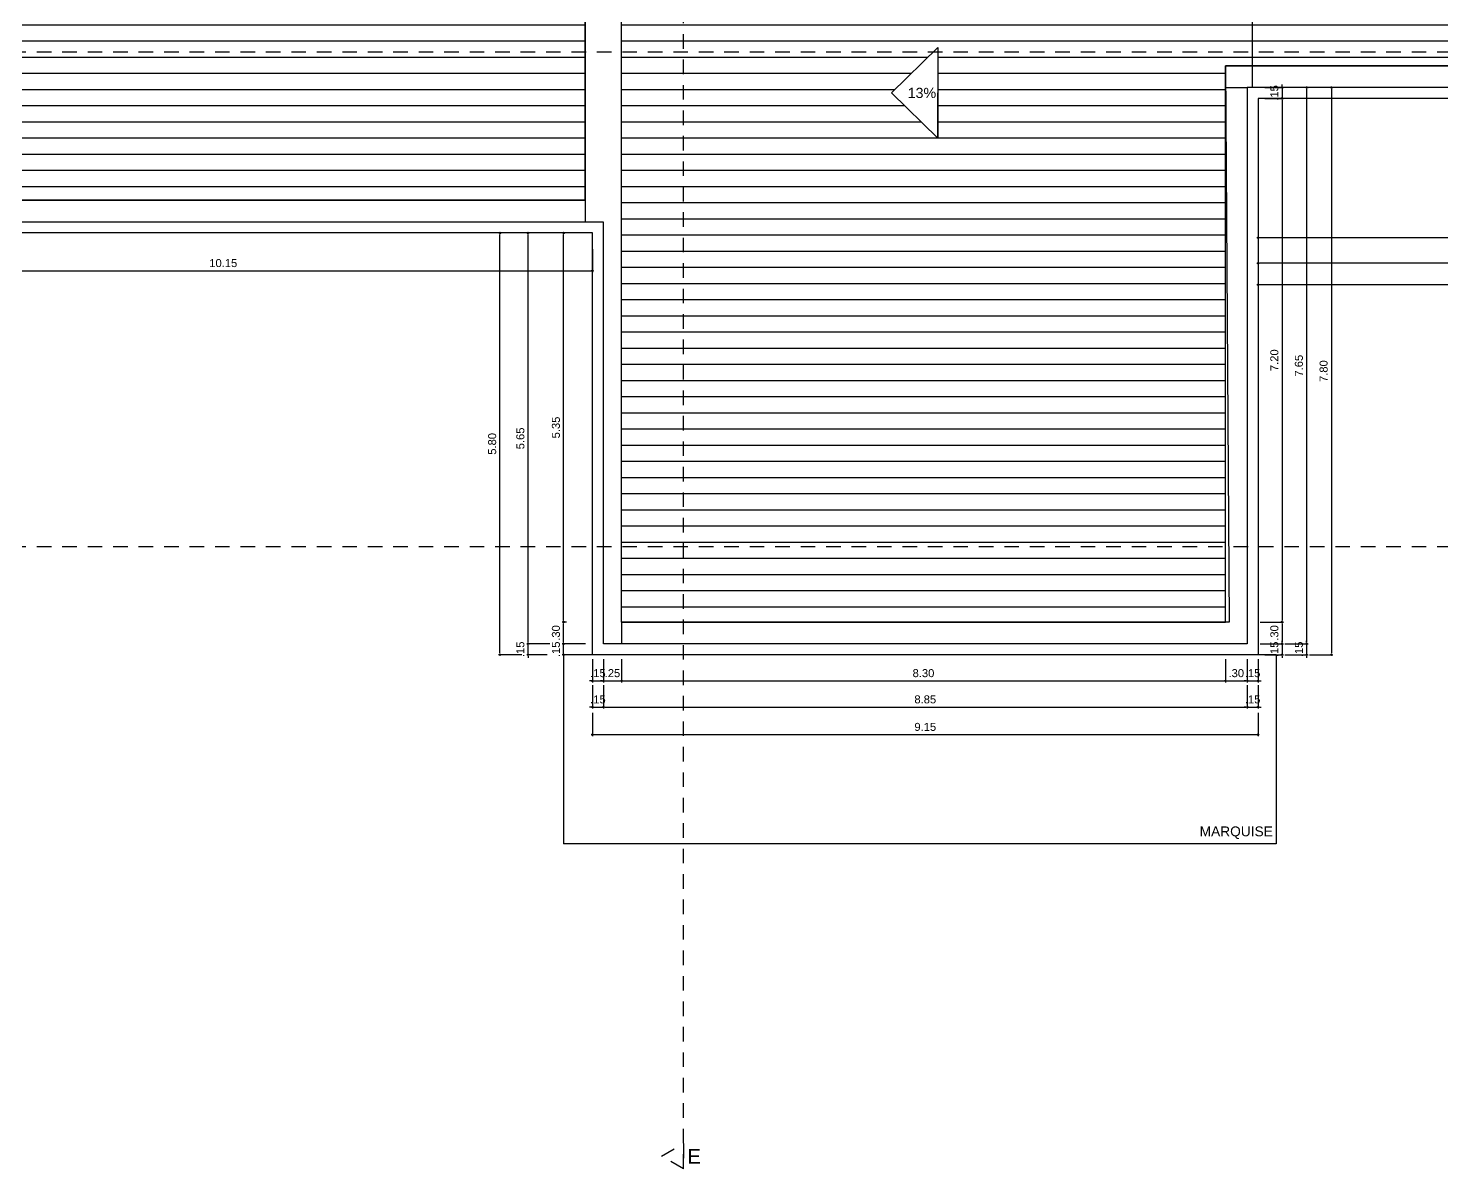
# Model space of a CAD drawing. Header units: millimetres. Extents: x 2125 to 3408, y 1171 to 1686.
# Drawn here: x 2546.85 to 2566.28, y 1437.1 to 1452.78 of the extents above; entities that cross this region are included whole.
import ezdxf

# ---------------------------------------------------------------- set-up
doc = ezdxf.new("R2010")
doc.units = ezdxf.units.MM
doc.linetypes.add('CONTORNO_QUADRO_T', pattern=[0.35, 0.2, -0.15])
for name, color, linetype in [('CALHA', 2, 'Continuous'), ('cobertura', 1, 'Continuous'), ('cotas', 7, 'Continuous'), ('linha de corte', 1, 'Continuous'), ('PAREDES', 4, 'Continuous'), ('RUFO', 3, 'Continuous'), ('TEXTO03', 2, 'Continuous')]:
    doc.layers.add(name, color=color, linetype=linetype)
doc.styles.add('ROMANS', font='arial.ttf')
doc.styles.add('TEXTO1', font='swissko.ttf', dxfattribs={"width": 0.6, "height": 0.1})
doc.dimstyles.new('ESCALA75', dxfattribs={"dimtxt": 0.11, "dimasz": 0.02, "dimexe": 0.02, "dimexo": 0.04, "dimgap": 0.05, "dimtad": 1, "dimzin": 4, "dimdsep": 46, "dimtxsty": 'ROMANS', "dimblk1": 'PPC', "dimblk2": 'PPC', "dimsah": 1, "dimcen": 0.02, "dimclrd": 7, "dimclre": 7, "dimclrt": 3, "dimazin": 1, "dimtfac": 1, "dimtix": 1, "dimtmove": 0, "dimatfit": 3, "dimldrblk": 'PPC', "dimfxl": 0, "dimtolj": 1, "dimtzin": 12, "dimarcsym": 0})
pattern_1 = [(0, (175.86288, 614.94809), (7e-17, 0.22225), [])]

# ---------------------------------------------------------------- blocks, each defined once
blk = doc.blocks.new('PPC')
at = {"color": 2}
blk.add_circle((0, 0), 0.5, dxfattribs=at)
blk = doc.blocks.new('*D610')
at = {"layer": 'cotas', "color": 7, "lineweight": -2, "transparency": 16777216}
for p, q in [((2563.76, 1450.203), (2563.76, 1449.883)), ((2572.71, 1450.203), (2572.71, 1449.883)), ((2572.69, 1449.903), (2563.78, 1449.903))]:
    blk.add_line(p, q, dxfattribs=at)
at = {"layer": 'DEFPOINTS', "color": 0, "transparency": 16777216}
for p in [(2563.76, 1451.819), (2572.71, 1450.553), (2563.76, 1449.903)]:
    blk.add_point(p, dxfattribs=at)
at = {"layer": 'cotas', "color": 7, "lineweight": -2, "transparency": 16777216, "xscale": 0.02, "yscale": 0.02, "zscale": 0.02, "rotation": 180}
blk.add_blockref('PPC', (2563.76, 1449.903), dxfattribs=at)
at = {"layer": 'cotas', "color": 7, "lineweight": -2, "transparency": 16777216, "xscale": 0.02, "yscale": 0.02, "zscale": 0.02}
blk.add_blockref('PPC', (2572.71, 1449.903), dxfattribs=at)
at = {"layer": 'cotas', "color": 3, "transparency": 16777216, "insert": (2568.235, 1450.009), "char_height": 0.11, "attachment_point": 5, "style": 'ROMANS'}
blk.add_mtext('\\A1;8.95', dxfattribs=at)
blk = doc.blocks.new('*D613')
at = {"layer": 'cotas', "color": 7, "lineweight": -2, "transparency": 16777216}
for p, q in [((2563.76, 1449.557), (2563.76, 1449.237)), ((2575.56, 1449.557), (2575.56, 1449.237)), ((2575.54, 1449.257), (2563.78, 1449.257))]:
    blk.add_line(p, q, dxfattribs=at)
at = {"layer": 'DEFPOINTS', "color": 0, "transparency": 16777216}
for p in [(2563.76, 1450.369), (2575.56, 1450.369), (2563.76, 1449.257)]:
    blk.add_point(p, dxfattribs=at)
at = {"layer": 'cotas', "color": 7, "lineweight": -2, "transparency": 16777216, "xscale": 0.02, "yscale": 0.02, "zscale": 0.02, "rotation": 180}
blk.add_blockref('PPC', (2563.76, 1449.257), dxfattribs=at)
at = {"layer": 'cotas', "color": 7, "lineweight": -2, "transparency": 16777216, "xscale": 0.02, "yscale": 0.02, "zscale": 0.02}
blk.add_blockref('PPC', (2575.56, 1449.257), dxfattribs=at)
at = {"layer": 'cotas', "color": 3, "transparency": 16777216, "insert": (2569.66, 1449.364), "char_height": 0.11, "attachment_point": 5, "style": 'ROMANS'}
blk.add_mtext('\\A1;11.80', dxfattribs=at)
blk = doc.blocks.new('*D526')
at = {"layer": 'cotas', "color": 7, "lineweight": -2, "transparency": 16777216}
for p, q in [((2563.76, 1449.853), (2563.76, 1449.533)), ((2572.86, 1449.853), (2572.86, 1449.533)), ((2572.84, 1449.553), (2563.78, 1449.553))]:
    blk.add_line(p, q, dxfattribs=at)
at = {"layer": 'DEFPOINTS', "color": 0, "transparency": 16777216}
for p in [(2563.76, 1450.52), (2572.86, 1450.52), (2563.76, 1449.553)]:
    blk.add_point(p, dxfattribs=at)
at = {"layer": 'cotas', "color": 7, "lineweight": -2, "transparency": 16777216, "xscale": 0.02, "yscale": 0.02, "zscale": 0.02, "rotation": 180}
blk.add_blockref('PPC', (2563.76, 1449.553), dxfattribs=at)
at = {"layer": 'cotas', "color": 7, "lineweight": -2, "transparency": 16777216, "xscale": 0.02, "yscale": 0.02, "zscale": 0.02}
blk.add_blockref('PPC', (2572.86, 1449.553), dxfattribs=at)
at = {"layer": 'cotas', "color": 3, "transparency": 16777216, "insert": (2568.31, 1449.66), "char_height": 0.11, "attachment_point": 5, "style": 'ROMANS'}
blk.add_mtext('\\A1;9.10', dxfattribs=at)
blk = doc.blocks.new('*D527')
at = {"layer": 'cotas', "color": 7, "lineweight": -2, "transparency": 16777216}
for p, q in [((2564.09, 1451.989), (2564.09, 1452.009)), ((2563.851, 1451.969), (2564.11, 1451.969)), ((2563.851, 1451.819), (2564.11, 1451.819)), ((2564.09, 1451.969), (2564.09, 1451.819)), ((2564.09, 1451.799), (2564.09, 1451.779))]:
    blk.add_line(p, q, dxfattribs=at)
at = {"layer": 'DEFPOINTS', "color": 0, "transparency": 16777216}
for p in [(2563.811, 1451.969), (2563.811, 1451.819), (2564.09, 1451.819)]:
    blk.add_point(p, dxfattribs=at)
at = {"layer": 'cotas', "color": 7, "lineweight": -2, "transparency": 16777216, "xscale": 0.02, "yscale": 0.02, "zscale": 0.02}
for p, rotation in [((2564.09, 1451.969), 270), ((2564.09, 1451.819), 90)]:
    blk.add_blockref('PPC', p, dxfattribs=dict(at, rotation=rotation))
at = {"layer": 'cotas', "color": 3, "transparency": 16777216, "insert": (2563.984, 1451.894), "char_height": 0.11, "attachment_point": 5, "rotation": 90, "style": 'ROMANS'}
blk.add_mtext('\\A1;.15', dxfattribs=at)
blk = doc.blocks.new('*D528')
at = {"layer": 'cotas', "color": 7, "lineweight": -2, "transparency": 16777216}
for p, q in [((2563.851, 1451.819), (2564.11, 1451.819)), ((2564.09, 1451.799), (2564.09, 1444.639)), ((2563.79, 1444.619), (2564.11, 1444.619))]:
    blk.add_line(p, q, dxfattribs=at)
at = {"layer": 'DEFPOINTS', "color": 0, "transparency": 16777216}
for p in [(2563.811, 1451.819), (2563.361, 1444.619), (2564.09, 1444.619)]:
    blk.add_point(p, dxfattribs=at)
at = {"layer": 'cotas', "color": 7, "lineweight": -2, "transparency": 16777216, "xscale": 0.02, "yscale": 0.02, "zscale": 0.02}
for p, rotation in [((2564.09, 1451.819), 90), ((2564.09, 1444.619), 270)]:
    blk.add_blockref('PPC', p, dxfattribs=dict(at, rotation=rotation))
at = {"layer": 'cotas', "color": 3, "transparency": 16777216, "insert": (2563.984, 1448.219), "char_height": 0.11, "attachment_point": 5, "rotation": 90, "style": 'ROMANS'}
blk.add_mtext('\\A1;7.20', dxfattribs=at)
blk = doc.blocks.new('*D529')
at = {"layer": 'cotas', "color": 7, "lineweight": -2, "transparency": 16777216}
for p, q in [((2563.79, 1444.619), (2564.11, 1444.619)), ((2564.09, 1444.599), (2564.09, 1444.339)), ((2563.79, 1444.319), (2564.11, 1444.319))]:
    blk.add_line(p, q, dxfattribs=at)
at = {"layer": 'DEFPOINTS', "color": 0, "transparency": 16777216}
for p in [(2563.361, 1444.619), (2563.661, 1444.319), (2564.09, 1444.319)]:
    blk.add_point(p, dxfattribs=at)
at = {"layer": 'cotas', "color": 7, "lineweight": -2, "transparency": 16777216, "xscale": 0.02, "yscale": 0.02, "zscale": 0.02}
for p, rotation in [((2564.09, 1444.619), 90), ((2564.09, 1444.319), 270)]:
    blk.add_blockref('PPC', p, dxfattribs=dict(at, rotation=rotation))
at = {"layer": 'cotas', "color": 3, "transparency": 16777216, "insert": (2563.984, 1444.469), "char_height": 0.11, "attachment_point": 5, "rotation": 90, "style": 'ROMANS'}
blk.add_mtext('\\A1;.30', dxfattribs=at)
blk = doc.blocks.new('*D530')
at = {"layer": 'DEFPOINTS', "color": 0, "ltscale": 0.0001, "transparency": 16777216}
for p in [(2563.661, 1444.319), (2563.811, 1444.169), (2564.09, 1444.169)]:
    blk.add_point(p, dxfattribs=at)
at = {"layer": 'TEXTO03', "color": 7, "lineweight": -2, "ltscale": 0.0001, "transparency": 16777216}
for p, q in [((2563.79, 1444.319), (2564.11, 1444.319)), ((2564.09, 1444.339), (2564.09, 1444.359)), ((2564.09, 1444.319), (2564.09, 1444.169)), ((2563.851, 1444.169), (2564.11, 1444.169)), ((2564.09, 1444.149), (2564.09, 1444.129))]:
    blk.add_line(p, q, dxfattribs=at)
at = {"layer": 'TEXTO03', "color": 7, "lineweight": -2, "ltscale": 0.0001, "transparency": 16777216, "xscale": 0.02, "yscale": 0.02, "zscale": 0.02}
for p, rotation in [((2564.09, 1444.319), 270), ((2564.09, 1444.169), 90)]:
    blk.add_blockref('PPC', p, dxfattribs=dict(at, rotation=rotation))
at = {"layer": 'TEXTO03', "color": 3, "ltscale": 0.0001, "transparency": 16777216, "insert": (2563.984, 1444.244), "char_height": 0.11, "attachment_point": 5, "rotation": 90, "style": 'ROMANS'}
blk.add_mtext('\\A1;.15', dxfattribs=at)
blk = doc.blocks.new('*D531')
at = {"layer": 'cotas', "color": 7, "lineweight": -2, "transparency": 16777216}
for p, q in [((2564.424, 1451.969), (2564.447, 1451.969)), ((2564.427, 1451.949), (2564.427, 1444.339)), ((2564.127, 1444.319), (2564.447, 1444.319))]:
    blk.add_line(p, q, dxfattribs=at)
at = {"layer": 'DEFPOINTS', "color": 0, "transparency": 16777216}
for p in [(2564.384, 1451.969), (2563.709, 1444.319), (2564.427, 1444.319)]:
    blk.add_point(p, dxfattribs=at)
at = {"layer": 'cotas', "color": 7, "lineweight": -2, "transparency": 16777216, "xscale": 0.02, "yscale": 0.02, "zscale": 0.02}
for p, rotation in [((2564.427, 1451.969), 90), ((2564.427, 1444.319), 270)]:
    blk.add_blockref('PPC', p, dxfattribs=dict(at, rotation=rotation))
at = {"layer": 'cotas', "color": 3, "transparency": 16777216, "insert": (2564.321, 1448.144), "char_height": 0.11, "attachment_point": 5, "rotation": 90, "style": 'ROMANS'}
blk.add_mtext('\\A1;7.65', dxfattribs=at)
blk = doc.blocks.new('*D532')
at = {"layer": 'cotas', "color": 7, "lineweight": -2, "transparency": 16777216}
for p, q in [((2564.127, 1444.319), (2564.447, 1444.319)), ((2564.427, 1444.339), (2564.427, 1444.359)), ((2564.427, 1444.319), (2564.427, 1444.169)), ((2564.127, 1444.169), (2564.447, 1444.169)), ((2564.427, 1444.149), (2564.427, 1444.129))]:
    blk.add_line(p, q, dxfattribs=at)
at = {"layer": 'DEFPOINTS', "color": 0, "transparency": 16777216}
for p in [(2563.709, 1444.319), (2563.859, 1444.169), (2564.427, 1444.169)]:
    blk.add_point(p, dxfattribs=at)
at = {"layer": 'cotas', "color": 7, "lineweight": -2, "transparency": 16777216, "xscale": 0.02, "yscale": 0.02, "zscale": 0.02}
for p, rotation in [((2564.427, 1444.319), 270), ((2564.427, 1444.169), 90)]:
    blk.add_blockref('PPC', p, dxfattribs=dict(at, rotation=rotation))
at = {"layer": 'cotas', "color": 3, "transparency": 16777216, "insert": (2564.321, 1444.244), "char_height": 0.11, "attachment_point": 5, "rotation": 90, "style": 'ROMANS'}
blk.add_mtext('\\A1;.15', dxfattribs=at)
blk = doc.blocks.new('*D533')
at = {"layer": 'cotas', "color": 7, "lineweight": -2, "transparency": 16777216}
for p, q in [((2564.767, 1451.969), (2564.787, 1451.969)), ((2564.767, 1451.949), (2564.767, 1444.189)), ((2564.467, 1444.169), (2564.787, 1444.169))]:
    blk.add_line(p, q, dxfattribs=at)
at = {"layer": 'DEFPOINTS', "color": 0, "transparency": 16777216}
for p in [(2564.747, 1451.969), (2563.912, 1444.169), (2564.767, 1444.169)]:
    blk.add_point(p, dxfattribs=at)
at = {"layer": 'cotas', "color": 7, "lineweight": -2, "transparency": 16777216, "xscale": 0.02, "yscale": 0.02, "zscale": 0.02}
for p, rotation in [((2564.767, 1451.969), 90), ((2564.767, 1444.169), 270)]:
    blk.add_blockref('PPC', p, dxfattribs=dict(at, rotation=rotation))
at = {"layer": 'cotas', "color": 3, "transparency": 16777216, "insert": (2564.661, 1448.069), "char_height": 0.11, "attachment_point": 5, "rotation": 90, "style": 'ROMANS'}
blk.add_mtext('\\A1;7.80', dxfattribs=at)
blk = doc.blocks.new('*D614')
at = {"layer": 'cotas', "color": 7, "lineweight": -2, "transparency": 16777216}
for p, q in [((2554.61, 1444.11), (2554.61, 1443.79)), ((2554.76, 1444.11), (2554.76, 1443.79)), ((2554.59, 1443.81), (2554.57, 1443.81)), ((2554.61, 1443.81), (2554.76, 1443.81)), ((2554.78, 1443.81), (2554.8, 1443.81))]:
    blk.add_line(p, q, dxfattribs=at)
at = {"layer": 'DEFPOINTS', "color": 0, "transparency": 16777216}
for p in [(2554.76, 1444.319), (2554.61, 1444.169), (2554.76, 1443.81)]:
    blk.add_point(p, dxfattribs=at)
at = {"layer": 'cotas', "color": 7, "lineweight": -2, "transparency": 16777216, "xscale": 0.02, "yscale": 0.02, "zscale": 0.02}
blk.add_blockref('PPC', (2554.61, 1443.81), dxfattribs=at)
at = {"layer": 'cotas', "color": 7, "lineweight": -2, "transparency": 16777216, "xscale": 0.02, "yscale": 0.02, "zscale": 0.02, "rotation": 180}
blk.add_blockref('PPC', (2554.76, 1443.81), dxfattribs=at)
at = {"layer": 'cotas', "color": 3, "transparency": 16777216, "insert": (2554.685, 1443.916), "char_height": 0.11, "attachment_point": 5, "style": 'ROMANS'}
blk.add_mtext('\\A1;.15', dxfattribs=at)
blk = doc.blocks.new('*D615')
at = {"layer": 'cotas', "color": 7, "lineweight": -2, "transparency": 16777216}
for p, q in [((2554.76, 1444.11), (2554.76, 1443.79)), ((2555.01, 1444.11), (2555.01, 1443.79)), ((2554.74, 1443.81), (2554.72, 1443.81)), ((2554.76, 1443.81), (2555.01, 1443.81)), ((2555.03, 1443.81), (2555.05, 1443.81))]:
    blk.add_line(p, q, dxfattribs=at)
at = {"layer": 'DEFPOINTS', "color": 0, "transparency": 16777216}
for p in [(2554.76, 1444.319), (2555.01, 1444.319), (2555.01, 1443.81)]:
    blk.add_point(p, dxfattribs=at)
at = {"layer": 'cotas', "color": 7, "lineweight": -2, "transparency": 16777216, "xscale": 0.02, "yscale": 0.02, "zscale": 0.02}
blk.add_blockref('PPC', (2554.76, 1443.81), dxfattribs=at)
at = {"layer": 'cotas', "color": 7, "lineweight": -2, "transparency": 16777216, "xscale": 0.02, "yscale": 0.02, "zscale": 0.02, "rotation": 180}
blk.add_blockref('PPC', (2555.01, 1443.81), dxfattribs=at)
at = {"layer": 'cotas', "color": 3, "transparency": 16777216, "insert": (2554.885, 1443.916), "char_height": 0.11, "attachment_point": 5, "style": 'ROMANS'}
blk.add_mtext('\\A1;.25', dxfattribs=at)
blk = doc.blocks.new('*D616')
at = {"layer": 'cotas', "color": 7, "lineweight": -2, "transparency": 16777216}
for p, q in [((2555.01, 1444.11), (2555.01, 1443.79)), ((2563.31, 1444.11), (2563.31, 1443.79)), ((2555.03, 1443.81), (2563.29, 1443.81))]:
    blk.add_line(p, q, dxfattribs=at)
at = {"layer": 'DEFPOINTS', "color": 0, "transparency": 16777216}
for p in [(2563.31, 1444.619), (2555.01, 1444.319), (2563.31, 1443.81)]:
    blk.add_point(p, dxfattribs=at)
at = {"layer": 'cotas', "color": 7, "lineweight": -2, "transparency": 16777216, "xscale": 0.02, "yscale": 0.02, "zscale": 0.02, "rotation": 180}
blk.add_blockref('PPC', (2555.01, 1443.81), dxfattribs=at)
at = {"layer": 'cotas', "color": 7, "lineweight": -2, "transparency": 16777216, "xscale": 0.02, "yscale": 0.02, "zscale": 0.02}
blk.add_blockref('PPC', (2563.31, 1443.81), dxfattribs=at)
at = {"layer": 'cotas', "color": 3, "transparency": 16777216, "insert": (2559.16, 1443.916), "char_height": 0.11, "attachment_point": 5, "style": 'ROMANS'}
blk.add_mtext('\\A1;8.30', dxfattribs=at)
blk = doc.blocks.new('*D617')
at = {"layer": 'cotas', "color": 7, "lineweight": -2, "transparency": 16777216}
for p, q in [((2563.31, 1444.11), (2563.31, 1443.79)), ((2563.61, 1444.11), (2563.61, 1443.79)), ((2563.33, 1443.81), (2563.59, 1443.81))]:
    blk.add_line(p, q, dxfattribs=at)
at = {"layer": 'DEFPOINTS', "color": 0, "transparency": 16777216}
for p in [(2563.31, 1444.619), (2563.61, 1444.319), (2563.61, 1443.81)]:
    blk.add_point(p, dxfattribs=at)
at = {"layer": 'cotas', "color": 7, "lineweight": -2, "transparency": 16777216, "xscale": 0.02, "yscale": 0.02, "zscale": 0.02, "rotation": 180}
blk.add_blockref('PPC', (2563.31, 1443.81), dxfattribs=at)
at = {"layer": 'cotas', "color": 7, "lineweight": -2, "transparency": 16777216, "xscale": 0.02, "yscale": 0.02, "zscale": 0.02}
blk.add_blockref('PPC', (2563.61, 1443.81), dxfattribs=at)
at = {"layer": 'cotas', "color": 3, "transparency": 16777216, "insert": (2563.46, 1443.916), "char_height": 0.11, "attachment_point": 5, "style": 'ROMANS'}
blk.add_mtext('\\A1;.30', dxfattribs=at)
blk = doc.blocks.new('*D618')
at = {"layer": 'cotas', "color": 7, "lineweight": -2, "transparency": 16777216}
for p, q in [((2563.61, 1444.11), (2563.61, 1443.79)), ((2563.76, 1444.11), (2563.76, 1443.79)), ((2563.59, 1443.81), (2563.57, 1443.81)), ((2563.61, 1443.81), (2563.76, 1443.81)), ((2563.78, 1443.81), (2563.8, 1443.81))]:
    blk.add_line(p, q, dxfattribs=at)
at = {"layer": 'DEFPOINTS', "color": 0, "transparency": 16777216}
for p in [(2563.61, 1444.319), (2563.76, 1444.169), (2563.76, 1443.81)]:
    blk.add_point(p, dxfattribs=at)
at = {"layer": 'cotas', "color": 7, "lineweight": -2, "transparency": 16777216, "xscale": 0.02, "yscale": 0.02, "zscale": 0.02}
blk.add_blockref('PPC', (2563.61, 1443.81), dxfattribs=at)
at = {"layer": 'cotas', "color": 7, "lineweight": -2, "transparency": 16777216, "xscale": 0.02, "yscale": 0.02, "zscale": 0.02, "rotation": 180}
blk.add_blockref('PPC', (2563.76, 1443.81), dxfattribs=at)
at = {"layer": 'cotas', "color": 3, "transparency": 16777216, "insert": (2563.685, 1443.916), "char_height": 0.11, "attachment_point": 5, "style": 'ROMANS'}
blk.add_mtext('\\A1;.15', dxfattribs=at)
blk = doc.blocks.new('*D534')
at = {"layer": 'cotas', "color": 7, "lineweight": -2, "transparency": 16777216}
for p, q in [((2554.61, 1443.749), (2554.61, 1443.429)), ((2554.76, 1443.749), (2554.76, 1443.429)), ((2554.59, 1443.449), (2554.57, 1443.449)), ((2554.61, 1443.449), (2554.76, 1443.449)), ((2554.78, 1443.449), (2554.8, 1443.449))]:
    blk.add_line(p, q, dxfattribs=at)
at = {"layer": 'DEFPOINTS', "color": 0, "transparency": 16777216}
for p in [(2554.76, 1444.274), (2554.61, 1444.124), (2554.76, 1443.449)]:
    blk.add_point(p, dxfattribs=at)
at = {"layer": 'cotas', "color": 7, "lineweight": -2, "transparency": 16777216, "xscale": 0.02, "yscale": 0.02, "zscale": 0.02}
blk.add_blockref('PPC', (2554.61, 1443.449), dxfattribs=at)
at = {"layer": 'cotas', "color": 7, "lineweight": -2, "transparency": 16777216, "xscale": 0.02, "yscale": 0.02, "zscale": 0.02, "rotation": 180}
blk.add_blockref('PPC', (2554.76, 1443.449), dxfattribs=at)
at = {"layer": 'cotas', "color": 3, "transparency": 16777216, "insert": (2554.685, 1443.555), "char_height": 0.11, "attachment_point": 5, "style": 'ROMANS'}
blk.add_mtext('\\A1;.15', dxfattribs=at)
blk = doc.blocks.new('*D535')
at = {"layer": 'cotas', "color": 7, "lineweight": -2, "transparency": 16777216}
for p, q in [((2554.76, 1443.749), (2554.76, 1443.429)), ((2563.61, 1443.749), (2563.61, 1443.429)), ((2554.78, 1443.449), (2563.59, 1443.449))]:
    blk.add_line(p, q, dxfattribs=at)
at = {"layer": 'DEFPOINTS', "color": 0, "transparency": 16777216}
for p in [(2554.76, 1444.274), (2563.61, 1444.274), (2563.61, 1443.449)]:
    blk.add_point(p, dxfattribs=at)
at = {"layer": 'cotas', "color": 7, "lineweight": -2, "transparency": 16777216, "xscale": 0.02, "yscale": 0.02, "zscale": 0.02, "rotation": 180}
blk.add_blockref('PPC', (2554.76, 1443.449), dxfattribs=at)
at = {"layer": 'cotas', "color": 7, "lineweight": -2, "transparency": 16777216, "xscale": 0.02, "yscale": 0.02, "zscale": 0.02}
blk.add_blockref('PPC', (2563.61, 1443.449), dxfattribs=at)
at = {"layer": 'cotas', "color": 3, "transparency": 16777216, "insert": (2559.185, 1443.555), "char_height": 0.11, "attachment_point": 5, "style": 'ROMANS'}
blk.add_mtext('\\A1;8.85', dxfattribs=at)
blk = doc.blocks.new('*D536')
at = {"layer": 'cotas', "color": 7, "lineweight": -2, "transparency": 16777216}
for p, q in [((2563.61, 1443.749), (2563.61, 1443.429)), ((2563.76, 1443.749), (2563.76, 1443.429)), ((2563.59, 1443.449), (2563.57, 1443.449)), ((2563.61, 1443.449), (2563.76, 1443.449)), ((2563.78, 1443.449), (2563.8, 1443.449))]:
    blk.add_line(p, q, dxfattribs=at)
at = {"layer": 'DEFPOINTS', "color": 0, "transparency": 16777216}
for p in [(2563.61, 1444.274), (2563.76, 1444.124), (2563.76, 1443.449)]:
    blk.add_point(p, dxfattribs=at)
at = {"layer": 'cotas', "color": 7, "lineweight": -2, "transparency": 16777216, "xscale": 0.02, "yscale": 0.02, "zscale": 0.02}
blk.add_blockref('PPC', (2563.61, 1443.449), dxfattribs=at)
at = {"layer": 'cotas', "color": 7, "lineweight": -2, "transparency": 16777216, "xscale": 0.02, "yscale": 0.02, "zscale": 0.02, "rotation": 180}
blk.add_blockref('PPC', (2563.76, 1443.449), dxfattribs=at)
at = {"layer": 'cotas', "color": 3, "transparency": 16777216, "insert": (2563.685, 1443.555), "char_height": 0.11, "attachment_point": 5, "style": 'ROMANS'}
blk.add_mtext('\\A1;.15', dxfattribs=at)
blk = doc.blocks.new('*D537')
at = {"layer": 'cotas', "color": 7, "lineweight": -2, "transparency": 16777216}
for p, q in [((2554.61, 1443.371), (2554.61, 1443.051)), ((2563.76, 1443.371), (2563.76, 1443.051)), ((2554.63, 1443.071), (2563.74, 1443.071))]:
    blk.add_line(p, q, dxfattribs=at)
at = {"layer": 'DEFPOINTS', "color": 0, "transparency": 16777216}
for p in [(2554.61, 1444.078), (2563.76, 1444.078), (2563.76, 1443.071)]:
    blk.add_point(p, dxfattribs=at)
at = {"layer": 'cotas', "color": 7, "lineweight": -2, "transparency": 16777216, "xscale": 0.02, "yscale": 0.02, "zscale": 0.02, "rotation": 180}
blk.add_blockref('PPC', (2554.61, 1443.071), dxfattribs=at)
at = {"layer": 'cotas', "color": 7, "lineweight": -2, "transparency": 16777216, "xscale": 0.02, "yscale": 0.02, "zscale": 0.02}
blk.add_blockref('PPC', (2563.76, 1443.071), dxfattribs=at)
at = {"layer": 'cotas', "color": 3, "transparency": 16777216, "insert": (2559.185, 1443.177), "char_height": 0.11, "attachment_point": 5, "style": 'ROMANS'}
blk.add_mtext('\\A1;9.15', dxfattribs=at)
blk = doc.blocks.new('*D538')
at = {"layer": 'cotas', "color": 7, "lineweight": -2, "transparency": 16777216}
for p, q in [((2554.514, 1444.319), (2554.194, 1444.319)), ((2554.214, 1444.339), (2554.214, 1444.359)), ((2554.214, 1444.169), (2554.214, 1444.319)), ((2554.477, 1444.169), (2554.194, 1444.169)), ((2554.214, 1444.149), (2554.214, 1444.129))]:
    blk.add_line(p, q, dxfattribs=at)
at = {"layer": 'DEFPOINTS', "color": 0, "transparency": 16777216}
for p in [(2554.214, 1444.319), (2554.667, 1444.319), (2554.517, 1444.169)]:
    blk.add_point(p, dxfattribs=at)
at = {"layer": 'cotas', "color": 7, "lineweight": -2, "transparency": 16777216, "xscale": 0.02, "yscale": 0.02, "zscale": 0.02}
for p, rotation in [((2554.214, 1444.319), 270), ((2554.214, 1444.169), 90)]:
    blk.add_blockref('PPC', p, dxfattribs=dict(at, rotation=rotation))
at = {"layer": 'cotas', "color": 3, "transparency": 16777216, "insert": (2554.108, 1444.244), "char_height": 0.11, "attachment_point": 5, "rotation": 90, "style": 'ROMANS'}
blk.add_mtext('\\A1;.15', dxfattribs=at)
blk = doc.blocks.new('*D619')
at = {"color": 7, "lineweight": -2, "transparency": 16777216}
for p, q in [((2554.254, 1444.619), (2554.194, 1444.619)), ((2554.214, 1444.339), (2554.214, 1444.599)), ((2554.254, 1444.319), (2554.194, 1444.319))]:
    blk.add_line(p, q, dxfattribs=at)
at = {"layer": 'DEFPOINTS', "color": 0, "transparency": 16777216}
for p in [(2554.214, 1444.619), (2555.01, 1444.619), (2554.667, 1444.319)]:
    blk.add_point(p, dxfattribs=at)
at = {"color": 7, "lineweight": -2, "transparency": 16777216, "xscale": 0.02, "yscale": 0.02, "zscale": 0.02}
for p, rotation in [((2554.214, 1444.619), 90), ((2554.214, 1444.319), 270)]:
    blk.add_blockref('PPC', p, dxfattribs=dict(at, rotation=rotation))
at = {"color": 3, "transparency": 16777216, "insert": (2554.108, 1444.469), "char_height": 0.11, "attachment_point": 5, "rotation": 90, "style": 'ROMANS'}
blk.add_mtext('\\A1;.30', dxfattribs=at)
blk = doc.blocks.new('*D620')
at = {"color": 7, "lineweight": -2, "transparency": 16777216}
for p, q in [((2554.254, 1449.969), (2554.194, 1449.969)), ((2554.214, 1444.639), (2554.214, 1449.949)), ((2554.254, 1444.619), (2554.194, 1444.619))]:
    blk.add_line(p, q, dxfattribs=at)
at = {"layer": 'DEFPOINTS', "color": 0, "transparency": 16777216}
for p in [(2554.214, 1449.969), (2554.61, 1449.969), (2555.01, 1444.619)]:
    blk.add_point(p, dxfattribs=at)
at = {"color": 7, "lineweight": -2, "transparency": 16777216, "xscale": 0.02, "yscale": 0.02, "zscale": 0.02}
for p, rotation in [((2554.214, 1449.969), 90), ((2554.214, 1444.619), 270)]:
    blk.add_blockref('PPC', p, dxfattribs=dict(at, rotation=rotation))
at = {"color": 3, "transparency": 16777216, "insert": (2554.108, 1447.294), "char_height": 0.11, "attachment_point": 5, "rotation": 90, "style": 'ROMANS'}
blk.add_mtext('\\A1;5.35', dxfattribs=at)
blk = doc.blocks.new('*D539')
at = {"layer": 'cotas', "color": 7, "lineweight": -2, "transparency": 16777216}
for p, q in [((2554.026, 1449.969), (2553.706, 1449.969)), ((2553.726, 1444.339), (2553.726, 1449.949)), ((2554.026, 1444.319), (2553.706, 1444.319))]:
    blk.add_line(p, q, dxfattribs=at)
at = {"layer": 'DEFPOINTS', "color": 0, "transparency": 16777216}
for p in [(2553.726, 1449.969), (2554.39, 1449.969), (2554.54, 1444.319)]:
    blk.add_point(p, dxfattribs=at)
at = {"layer": 'cotas', "color": 7, "lineweight": -2, "transparency": 16777216, "xscale": 0.02, "yscale": 0.02, "zscale": 0.02}
for p, rotation in [((2553.726, 1449.969), 90), ((2553.726, 1444.319), 270)]:
    blk.add_blockref('PPC', p, dxfattribs=dict(at, rotation=rotation))
at = {"layer": 'cotas', "color": 3, "transparency": 16777216, "insert": (2553.619, 1447.144), "char_height": 0.11, "attachment_point": 5, "rotation": 90, "style": 'ROMANS'}
blk.add_mtext('\\A1;5.65', dxfattribs=at)
blk = doc.blocks.new('*D540')
at = {"layer": 'cotas', "color": 7, "lineweight": -2, "transparency": 16777216}
for p, q in [((2553.638, 1449.969), (2553.318, 1449.969)), ((2553.338, 1444.189), (2553.338, 1449.949)), ((2553.638, 1444.169), (2553.318, 1444.169))]:
    blk.add_line(p, q, dxfattribs=at)
at = {"layer": 'DEFPOINTS', "color": 0, "transparency": 16777216}
for p in [(2553.338, 1449.969), (2554.267, 1449.969), (2554.267, 1444.169)]:
    blk.add_point(p, dxfattribs=at)
at = {"layer": 'cotas', "color": 7, "lineweight": -2, "transparency": 16777216, "xscale": 0.02, "yscale": 0.02, "zscale": 0.02}
for p, rotation in [((2553.338, 1449.969), 90), ((2553.338, 1444.169), 270)]:
    blk.add_blockref('PPC', p, dxfattribs=dict(at, rotation=rotation))
at = {"layer": 'cotas', "color": 3, "transparency": 16777216, "insert": (2553.232, 1447.069), "char_height": 0.11, "attachment_point": 5, "rotation": 90, "style": 'ROMANS'}
blk.add_mtext('\\A1;5.80', dxfattribs=at)
blk = doc.blocks.new('*D548')
at = {"layer": 'cotas', "color": 7, "lineweight": -2, "transparency": 16777216}
for p, q in [((2554.026, 1444.319), (2553.706, 1444.319)), ((2553.726, 1444.339), (2553.726, 1444.359)), ((2553.726, 1444.169), (2553.726, 1444.319)), ((2553.989, 1444.169), (2553.706, 1444.169)), ((2553.726, 1444.149), (2553.726, 1444.129))]:
    blk.add_line(p, q, dxfattribs=at)
at = {"layer": 'DEFPOINTS', "color": 0, "transparency": 16777216}
for p in [(2553.726, 1444.319), (2554.179, 1444.319), (2554.029, 1444.169)]:
    blk.add_point(p, dxfattribs=at)
at = {"layer": 'cotas', "color": 7, "lineweight": -2, "transparency": 16777216, "xscale": 0.02, "yscale": 0.02, "zscale": 0.02}
for p, rotation in [((2553.726, 1444.319), 270), ((2553.726, 1444.169), 90)]:
    blk.add_blockref('PPC', p, dxfattribs=dict(at, rotation=rotation))
at = {"layer": 'cotas', "color": 3, "transparency": 16777216, "insert": (2553.619, 1444.244), "char_height": 0.11, "attachment_point": 5, "rotation": 90, "style": 'ROMANS'}
blk.add_mtext('\\A1;.15', dxfattribs=at)
blk = doc.blocks.new('*D627')
at = {"layer": 'cotas', "color": 7, "lineweight": -2, "transparency": 16777216}
for p, q in [((2544.46, 1449.748), (2544.46, 1449.428)), ((2554.61, 1449.748), (2554.61, 1449.428)), ((2544.48, 1449.448), (2554.59, 1449.448))]:
    blk.add_line(p, q, dxfattribs=at)
at = {"layer": 'DEFPOINTS', "color": 0, "transparency": 16777216}
for p in [(2544.46, 1449.969), (2554.61, 1449.969), (2554.61, 1449.448)]:
    blk.add_point(p, dxfattribs=at)
at = {"layer": 'cotas', "color": 7, "lineweight": -2, "transparency": 16777216, "xscale": 0.02, "yscale": 0.02, "zscale": 0.02, "rotation": 180}
blk.add_blockref('PPC', (2544.46, 1449.448), dxfattribs=at)
at = {"layer": 'cotas', "color": 7, "lineweight": -2, "transparency": 16777216, "xscale": 0.02, "yscale": 0.02, "zscale": 0.02}
blk.add_blockref('PPC', (2554.61, 1449.448), dxfattribs=at)
at = {"layer": 'cotas', "color": 3, "transparency": 16777216, "insert": (2549.535, 1449.554), "char_height": 0.11, "attachment_point": 5, "style": 'ROMANS'}
blk.add_mtext('\\A1;10.15', dxfattribs=at)

msp = doc.modelspace()

# ---------------------------------------------------------------- hatches: boundary and pattern name
at = {"layer": 'cobertura'}
h = msp.add_hatch(dxfattribs=at)
h.set_pattern_fill('ANSI31', color=256, scale=0.07, angle=315)
h.set_pattern_definition(pattern_1)
h.paths.add_polyline_path([(2544.385, 1450.4189), (2554.51, 1450.4189), (2554.51, 1459.1189), (2544.385, 1459.1189)])
h.paths.add_polyline_path([(2548.7714, 1455.3434), (2549.4075, 1454.7184), (2548.7714, 1454.0935)], flags=16)
h.paths.add_polyline_path([(2548.8158, 1454.5822), (2549.2601, 1454.5822), (2549.2601, 1454.8659), (2548.8158, 1454.8659)], flags=8)
h = msp.add_hatch(dxfattribs=at)
h.set_pattern_fill('ANSI31', color=256, scale=0.07, angle=315)
h.set_pattern_definition(pattern_1)
h.paths.add_polyline_path([(2563.685, 1459.1189), (2555.01, 1459.1189), (2555.01, 1444.6189), (2563.31, 1444.6189), (2563.31, 1452.2689), (2563.685, 1452.2689)])
h.paths.add_polyline_path([(2559.3581, 1452.521), (2559.3581, 1451.2711), (2558.722, 1451.896)], flags=16)
h.paths.add_polyline_path([(2558.735, 1451.7554), (2559.4462, 1451.7554), (2559.4462, 1452.0392), (2558.735, 1452.0392)], flags=24)
h = msp.add_hatch(dxfattribs=at)
h.set_pattern_fill('ANSI31', color=256, scale=0.07, angle=315)
h.set_pattern_definition(pattern_1)
h.paths.add_polyline_path([(2563.685, 1459.1189), (2563.685, 1452.2689), (2573.16, 1452.2689), (2573.16, 1450.8189), (2575.01, 1450.8189), (2575.01, 1459.1189)])
h.paths.add_polyline_path([(2568.5694, 1456.5927), (2569.2056, 1455.9678), (2568.5694, 1455.3428)], flags=16)
h.paths.add_polyline_path([(2568.5828, 1455.855), (2569.0271, 1455.855), (2569.0271, 1456.1388), (2568.5828, 1456.1388)], flags=8)

# ---------------------------------------------------------------- linework, layer by layer
for p, q in [((2563.685, 1452.2689), (2563.685, 1459.1189)), ((2558.722, 1451.896), (2559.3581, 1452.521)), ((2559.3581, 1452.521), (2559.3581, 1451.2711)), ((2558.722, 1451.896), (2559.3581, 1451.2711)), ((2559.3581, 1451.2711), (2559.3581, 1451.896))]:
    msp.add_line(p, q)
for points in [[(2544.01, 1444.6189), (2531.31, 1444.6189), (2531.31, 1447.4189), (2532.86, 1447.4189), (2532.86, 1450.5189), (2531.31, 1450.5189), (2531.31, 1453.2189), (2535.71, 1453.2189), (2535.71, 1459.1189), (2554.51, 1459.1189), (2554.51, 1450.4189), (2544.01, 1450.4189), (2544.01, 1444.6189)], [(2555.01, 1444.6189), (2555.01, 1459.1189), (2575.01, 1459.1189), (2575.01, 1450.8189), (2573.16, 1450.8189), (2573.16, 1452.2689), (2563.31, 1452.2689), (2563.3609, 1444.6189), (2555.01, 1444.6189)]]:
    msp.add_lwpolyline(points)
at = {"layer": 'CALHA'}
for p, q in [((2554.51, 1450.4189), (2554.51, 1459.1189)), ((2555.01, 1444.6189), (2555.01, 1459.1189))]:
    msp.add_line(p, q, dxfattribs=at)
at = {"layer": 'linha de corte', "linetype": 'CONTORNO_QUADRO_T'}
for p, q in [((2555.86, 1437.1025), (2555.86, 1463.3272)), ((2579.3721, 1452.4566), (2527.0479, 1452.4566)), ((2579.3721, 1445.6548), (2527.0479, 1445.6548))]:
    msp.add_line(p, q, dxfattribs=at)
msp.add_lwpolyline([(2555.56, 1437.2757), (2555.86, 1437.4489), (2555.86, 1437.1025)], close=True, dxfattribs=at)
at = {"layer": 'PAREDES'}
msp.add_lwpolyline([(2544.46, 1444.1689), (2530.76, 1444.1689), (2530.76, 1447.9689), (2532.31, 1447.9689), (2532.31, 1449.9689), (2530.76, 1449.9689), (2530.76, 1453.7689), (2535.01, 1453.7689), (2535.16, 1453.7689), (2535.16, 1459.5689), (2575.56, 1459.5689), (2575.56, 1450.3689), (2572.71, 1450.3689), (2572.71, 1451.8189), (2563.76, 1451.8189), (2563.76, 1444.1689), (2554.61, 1444.1689), (2554.61, 1449.9689), (2544.46, 1449.9689), (2544.46, 1444.1689)], dxfattribs=at)
msp.add_lwpolyline([(2544.31, 1444.3189), (2530.91, 1444.3189), (2530.91, 1447.8189), (2532.46, 1447.8189), (2532.46, 1450.1189), (2530.91, 1450.1189), (2530.91, 1453.6189), (2535.01, 1453.6189), (2535.31, 1453.6189), (2535.31, 1459.4189), (2575.41, 1459.4189), (2575.41, 1450.5189), (2572.86, 1450.5189), (2572.86, 1451.9689), (2563.61, 1451.9689), (2563.61, 1444.3189), (2554.76, 1444.3189), (2554.76, 1450.1189), (2544.31, 1450.1189)], close=True, dxfattribs=at)
at = {"layer": 'RUFO'}
for p, q in [((2563.31, 1452.2689), (2573.16, 1452.2689)), ((2563.31, 1444.6189), (2563.31, 1452.2689)), ((2563.685, 1451.9689), (2563.685, 1452.2689)), ((2563.31, 1451.9689), (2563.61, 1451.9689)), ((2544.01, 1450.4189), (2554.51, 1450.4189)), ((2554.51, 1450.4189), (2554.51, 1450.1189)), ((2555.01, 1444.6189), (2563.31, 1444.6189)), ((2555.01, 1444.6189), (2555.01, 1444.3189))]:
    msp.add_line(p, q, dxfattribs=at)
at = {"layer": 'TEXTO03', "ltscale": 0.0001}
for p, q in [((2554.21, 1444.1689), (2554.21, 1441.5689)), ((2554.61, 1444.1689), (2554.21, 1444.1689)), ((2564.01, 1444.1689), (2563.76, 1444.1689)), ((2564.01, 1444.1689), (2564.01, 1441.5689)), ((2564.01, 1441.5689), (2554.21, 1441.5689))]:
    msp.add_line(p, q, dxfattribs=at)

# ---------------------------------------------------------------- texts
at = {"layer": 'linha de corte', "ltscale": 0.0001, "insert": (2555.9138, 1437.3738), "char_height": 0.12, "width": 0.619452, "attachment_point": 1, "style": 'TEXTO1'}
msp.add_mtext('{\\fSansSerif|b0|i0|c2|p2;\\H1.6667x;\\W1;E}', dxfattribs=at)
at = {"layer": 'TEXTO03', "ltscale": 0.0001, "attachment_point": 1, "style": 'TEXTO1'}
for s, insert, char_height, width in [('\\pi1.1854;{\\fSansSerif|b0|i0|c2|p2;\\H1.1667x;\\W1;\\C3;13%}', (2557.7577, 1451.9643), 0.12, 3.592802), ('\\pi0.55813;{\\fSansSerif|b0|i0|c2|p2;\\H1.5x;\\W1;\\C2;MARQUISE}', (2562.3987, 1441.8087), 0.09, 3.738608)]:
    msp.add_mtext(s, dxfattribs=dict(at, insert=insert, char_height=char_height, width=width))

# ---------------------------------------------------------------- dimensions: what is measured, and where the dimension line sits
for base, p1, p2, picture, middle in [((2554.2138, 1449.9689), (2555.01, 1444.6189), (2554.61, 1449.9689), '*D620', (2554.1076, 1447.2939)), ((2554.2138, 1444.6189), (2554.6672, 1444.3189), (2555.01, 1444.6189), '*D619', (2554.1076, 1444.4689))]:
    dim = msp.add_linear_dim(base=base, p1=p1, p2=p2, angle=90, dimstyle='ESCALA75', override={"dimtmove": 1, "dimfxl": 0.04, "dimarcsym": 1})
    dim.commit()
    dim.dimension.update_dxf_attribs({"geometry": picture, "text_midpoint": middle})
at = {"layer": 'cotas'}
for base, p1, p2, picture, middle in [((2564.0902, 1451.8189), (2563.8109, 1451.9689), (2563.8109, 1451.8189), '*D527', (2563.9841, 1451.8939)), ((2564.0902, 1444.6189), (2563.8109, 1451.8189), (2563.3609, 1444.6189), '*D528', (2563.9841, 1448.2189)), ((2564.4267, 1444.3189), (2564.3844, 1451.9689), (2563.7088, 1444.3189), '*D531', (2564.3206, 1448.1439)), ((2564.7672, 1444.1689), (2564.7472, 1451.9689), (2563.9121, 1444.1689), '*D533', (2564.6611, 1448.0689)), ((2553.3382, 1449.9689), (2554.2667, 1444.1689), (2554.2667, 1449.9689), '*D540', (2553.232, 1447.0689)), ((2553.7256, 1449.9689), (2554.5396, 1444.3189), (2554.3896, 1449.9689), '*D539', (2553.6194, 1447.1439)), ((2564.0902, 1444.3189), (2563.3609, 1444.6189), (2563.6609, 1444.3189), '*D529', (2563.984, 1444.4689)), ((2553.7256, 1444.3189), (2554.0289, 1444.1689), (2554.1789, 1444.3189), '*D548', (2553.6194, 1444.2439)), ((2554.2138, 1444.3189), (2554.5172, 1444.1689), (2554.6672, 1444.3189), '*D538', (2554.1077, 1444.2439)), ((2564.4267, 1444.1689), (2563.7088, 1444.3189), (2563.8588, 1444.1689), '*D532', (2564.3206, 1444.2439))]:
    dim = msp.add_linear_dim(base=base, p1=p1, p2=p2, angle=90, dimstyle='ESCALA75', dxfattribs=at)
    dim.commit()
    dim.dimension.update_dxf_attribs({"geometry": picture, "text_midpoint": middle})
for base, p1, p2, picture, middle in [((2563.76, 1449.9028), (2572.71, 1450.5527), (2563.76, 1451.8189), '*D610', (2568.235, 1450.0089)), ((2563.76, 1449.5534), (2572.86, 1450.5198), (2563.76, 1450.5198), '*D526', (2568.31, 1449.6596)), ((2563.76, 1449.2575), (2575.56, 1450.3689), (2563.76, 1450.3689), '*D613', (2569.66, 1449.3637)), ((2554.61, 1449.4478), (2544.46, 1449.9689), (2554.61, 1449.9689), '*D627', (2549.535, 1449.554)), ((2563.31, 1443.8098), (2555.01, 1444.3189), (2563.31, 1444.6189), '*D616', (2559.16, 1443.916)), ((2563.61, 1443.8098), (2563.31, 1444.6189), (2563.61, 1444.3189), '*D617', (2563.46, 1443.916)), ((2554.76, 1443.8098), (2554.61, 1444.1689), (2554.76, 1444.3189), '*D614', (2554.685, 1443.916)), ((2554.76, 1443.4489), (2554.61, 1444.1237), (2554.76, 1444.2737), '*D534', (2554.685, 1443.555)), ((2555.01, 1443.8098), (2554.76, 1444.3189), (2555.01, 1444.3189), '*D615', (2554.885, 1443.916)), ((2563.61, 1443.4489), (2554.76, 1444.2737), (2563.61, 1444.2737), '*D535', (2559.185, 1443.555)), ((2563.76, 1443.8098), (2563.61, 1444.3189), (2563.76, 1444.1689), '*D618', (2563.685, 1443.916)), ((2563.76, 1443.4489), (2563.61, 1444.2737), (2563.76, 1444.1237), '*D536', (2563.685, 1443.555)), ((2563.76, 1443.0708), (2554.61, 1444.0779), (2563.76, 1444.0779), '*D537', (2559.185, 1443.177))]:
    dim = msp.add_linear_dim(base=base, p1=p1, p2=p2, dimstyle='ESCALA75', dxfattribs=at)
    dim.commit()
    dim.dimension.update_dxf_attribs({"geometry": picture, "text_midpoint": middle})
at = {"layer": 'TEXTO03', "ltscale": 0.0001}
dim = msp.add_linear_dim(base=(2564.0902, 1444.1689), p1=(2563.6609, 1444.3189), p2=(2563.8109, 1444.1689), angle=90, dimstyle='ESCALA75', dxfattribs=at)
dim.commit()
dim.dimension.update_dxf_attribs({"geometry": '*D530', "text_midpoint": (2563.9841, 1444.2439)})

doc.saveas('drawing.dxf')
